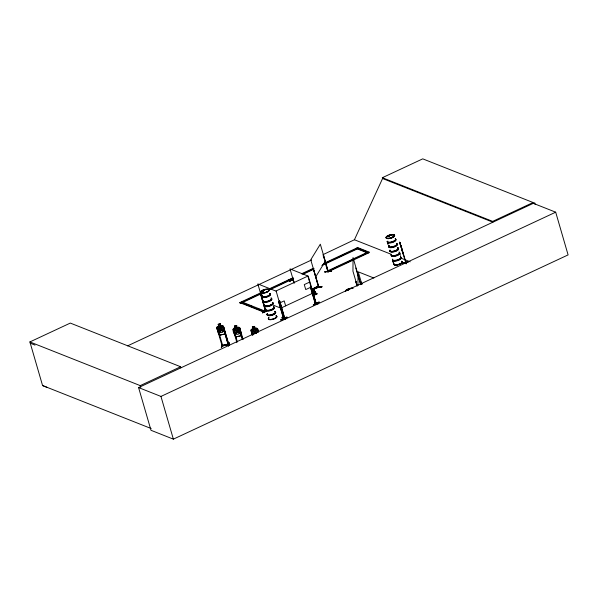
<?xml version="1.0" encoding="UTF-8"?>
<svg xmlns="http://www.w3.org/2000/svg" width="598" height="598" viewBox="0 0 598 598"><rect width="100%" height="100%" fill="white"/><g stroke="black" fill="none" stroke-linecap="round" stroke-linejoin="round"><path stroke-width="0.9" d="M357.94 285.56L358.015 274.632M224.908 333.998L224.998 331.793M225.072 331.785L224.983 334.058L219.713 335.201L218.345 333.25L216.708 327.599L217.283 326.687L218.733 326.373M241.233 335.687L241.323 333.482L239.701 327.883M282.024 317.919L282.249 317.418L282.024 317.934L285.493 319.212M285.672 318.809L282.256 317.77M289.738 281.434L289.828 280.619L287.825 280.365L289.724 280.268L289.738 281.434L290.142 280.23L292.183 280.29L290.142 280.23M290.187 281.217L290.247 280.582M287.825 280.365L289.895 280.425L290.299 279.206L290.307 280.387L292.183 280.29M289.895 280.425L289.851 279.416M290.307 280.387L290.299 279.206M318.906 287.018L313.696 269.945L318.502 287.294M327.682 271.328L328.175 271.029L328.167 271.948L323.339 254.584L322.95 254.883M327.898 271.948L369.243 252.625L369.086 252.094L357.694 247.579L323.548 263.516M327.719 271.432L328.354 271.649M221.312 347.475L222.359 344.695L221.335 347.438M221.552 347.087L222.254 344.336L221.694 347.408M321.821 286.958L315.176 287.967L315.176 287.466L321.814 286.435L321.821 286.958L315.176 287.922M315.251 287.788L321.888 286.763M321.814 286.487L315.176 287.511M217.283 326.687L222.501 325.551L223.428 326.179L228.847 344.612L222.09 346.078C221.185 344.919 223.241 345.083 222.777 345.936L217.762 328.765L217.119 328.99L217.762 328.765M220.356 323.817L218.121 324.273L218.816 326.456L217.911 327.368L219.047 331.292L220.662 332.735L222.755 332.279L223.383 330.358L222.247 326.433L220.916 325.97L220.303 323.899L218.21 324.355M220.968 325.917L222.501 325.551M219.713 335.201L218.419 333.221M223.428 326.179L228.772 344.657M223.196 327.674L223.839 327.45L223.196 327.674L228.227 344.777L223.218 327.584M221.851 345.487L222.546 345.233L222.695 345.973M222.62 345.218L227.988 344.239M222.665 345.39L228.69 343.895L228.002 344.149M229.109 342.848L228.533 345.921L229.572 343.125L229.146 342.871M228.533 345.921L229.213 343.11L228.578 345.853M241.398 333.505L241.308 335.747L236.046 336.891C234.491 334.671 231.987 330.948 233.609 328.377L235.059 328.063M233.609 328.377L238.826 327.27L239.761 327.868L243.124 339.485M234.095 330.455L233.452 330.679L234.095 330.455L237.294 341.652M236.688 325.506L234.446 325.992L235.149 328.145L234.237 329.057L235.38 332.981L236.987 334.424L239.08 333.968L239.716 332.047L238.572 328.123L237.249 327.659L236.696 325.476M237.294 327.607L238.834 327.241L239.761 327.839M239.529 329.363L240.164 329.139L239.529 329.363L242.504 339.619M252.326 326.874L254.569 326.388L252.326 326.874L253.029 329.057M251.945 331.464L251.332 331.598L251.945 331.464L252.939 334.88M252.932 329.005L251.489 329.289L250.906 330.231L252.311 335.074M252.386 335.052L250.996 330.216L251.541 329.356L256.699 328.235L257.641 328.758L258.5 332.025M257.902 331.987L257.432 330.186L258.044 330.051L258.545 331.763M258.044 330.051L257.409 330.275M405.481 261.999L405.758 262.821M254.688 333.893L255.099 332.406L256.265 333.549M254.001 333.781L254.516 332.054C250.607 329.79 253.178 328.653 254.86 331.456C254.86 328.235 257.566 328.362 255.443 331.838L256.49 332.832M401.856 261.408L401.826 261.296A4.448 1.54 -16.2 0 1 399.15 264.286A4.448 1.54 -16.2 0 1 393.761 264.099M262.993 290.912L263.703 290.576M263.09 290.576L263.793 290.546L262.888 290.942M263.554 290.822L263.86 290.419M266.828 291.749L266.805 291.824M347.625 289.955L348.029 289.492M348.679 289.507L348.186 289.671M348.866 289.761L348.507 289.507M388.82 236.27C387.728 236.875 388.588 235.193 388.461 236.285M388.423 235.859L389.477 235.941L388.483 236.404M388.296 235.904A4.41 1.532 -16.2 0 0 388.274 238.654A4.418 1.532 -16.2 0 0 394.68 235.657A4.41 1.532 -16.2 0 0 388.296 235.904A4.418 1.532 -16.2 0 0 388.266 238.647A4.41 1.532 -16.2 0 0 394.673 235.664A4.418 1.532 -16.2 0 0 388.289 235.889L388.633 236.098M389.223 235.776L388.797 236.21M391.81 237.541L392.139 237.518M392.295 237.144L392.176 237.114M284.626 317.553L283.841 317.8L284.499 317.486M315.512 303.844L310.347 286.734L315.251 303.844L315.079 303.193L315.729 302.917M391.144 254.247L354.42 239.761L382.578 178.51L382.339 177.711L422.749 158.851L533.087 202.528L533.319 203.327L555.692 212.185L568.1 254.905L173.368 439.149L150.995 430.291L138.587 387.571L533.319 203.327M264.593 305.047A4.448 1.54 -16.2 0 0 269.287 305.862A4.448 1.54 -16.2 0 0 272.456 302.678L272.411 302.476A4.448 1.54 -16.2 0 1 269.227 305.653A4.448 1.54 -16.2 0 1 264.533 304.838M313.928 269.907L313.539 270.206M324.886 272.172L324.796 271.806L331.621 270.984L324.983 272.008M315.714 276.874L325.282 261.289M312.986 294.508L314.279 293.79M317.142 293.872L315.707 293.17L317.187 293.805L314.6 295.061L312.971 294.448M233.108 329.334L233.654 328.466M265.43 310.9C266.222 310.594 266.267 312.007 265.572 311.483L260.848 294.313L266.185 311.521M265.617 311.528L260.646 294.41M266.125 311.521L262.515 312.754L265.49 311.326M315.31 303.821L315.849 303.567L307.865 276.097L276.104 290.92L284.08 318.629L283.474 318.622L278.563 301.504L283.833 318.741L283.288 317.979L283.915 317.972L283.295 317.994L283.654 317.859M283.863 317.994L283.362 318.136M316.23 303.582L308.239 276.127L290.008 268.913L294.141 282.981M327.891 271.081L327.861 272L324.961 261.812M263.516 290.456L262.701 290.83L263.24 290.92M266.402 292.011L266.648 291.764M266.94 292.026L266.514 292.003M388.401 235.911L388.169 236.337M388.917 235.836L388.752 236.068M389.328 236.016L388.864 235.724M392.168 237.249L392.318 237.174M348.29 289.537L347.939 289.918M272.456 302.633L272.471 302.61A4.448 1.54 -16.2 0 1 269.272 305.817A4.448 1.54 -16.2 0 1 264.578 305.002M313.741 290.045L313.92 294.545L316.267 293.88L313.928 289.978L313.868 294.321M313.92 294.545L313.703 290.09L315.998 294.156M253.036 329.027L252.117 329.976L253.26 333.901M315.467 302.954L315.871 303.089M316.26 303.612L316.065 302.932L315.153 303.149M284.715 318.233L279.774 301.1L279.117 301.302L279.774 301.1M315.998 303.627L310.736 286.487L312.5 292.557M262.993 290.493L262.701 290.964M318.57 286.651L318.756 287.272L310.751 259.786L320.319 244.201L328.317 271.679M222.112 345.988L228.81 344.508M310.347 286.734L311.005 286.524L316.013 303.694L313.008 294.283M293.827 282.854L293.027 279.296L294.343 282.884M293.341 279.416L292.818 279.393M310.736 286.487L311.05 286.606M265.572 311.08L262.709 312.829M265.624 311.334L262.657 312.761M314.309 302.812L318.009 304.038M315.281 303.238L316.095 302.954M280.911 319.721L286.876 316.97L287.137 317.359L281.202 320.147L280.94 319.758M361.551 284.043L361.252 282.219L362.067 284.072M281.015 320.072L286.98 317.261L281.045 320.05M361.05 282.316L361.566 282.338M319.123 302.184L313.188 305.055L319.04 301.93L319.317 302.341M47.309 387.474L42.57 385.546L29.9 341.936L70.302 323.077L180.641 366.753L180.746 367.897M127.598 345.853L311.625 259.958M323.443 254.442L354.479 239.731M260.93 293.924L240.628 303.403L239.962 303.141L239.805 302.603L260.952 292.736M269.414 288.789L293.095 277.734M301.556 273.787L313.397 268.255M293.057 278.847L291.689 278.556L293.655 278.264M240.987 302.595L242.145 302.057L264.936 311.08L265.093 311.61L263.935 312.149L241.144 303.134L240.987 302.595L263.778 311.618L264.936 311.08M239.805 302.603L240.471 302.872L260.773 293.394M270.079 289.051L292.915 278.391M302.222 274.048L314.062 268.517M322.853 264.451L357.2 248.387L357.357 248.918L321.829 265.497M270.229 289.582L293.072 278.922M303.223 274.183L313.367 269.451M289.634 281.075L290.09 280.866M367.262 252.371L327.562 270.901L328.227 271.163L369.086 252.094M309.577 282.129L304.285 284.603L305.735 289.582L311.027 287.115M311.977 289.043L317.762 286.345L318.428 286.606L311.812 289.694M311.969 290.232L318.584 287.137L318.495 286.375M281.067 308.007L312.829 293.184M313.023 294.44L314.294 293.842M29.9 341.936L140.238 385.613L180.641 366.753M382.339 177.711L492.677 221.387L533.087 202.528M138.587 387.571L160.959 396.429L555.692 212.185M283.901 317.77L284.304 318.42L279.244 301.347M388.491 235.918L389.111 235.732M263.673 290.867L263.172 291.017M347.999 289.484L348.582 289.439M348.126 289.454L347.647 290.015L348.29 289.948M284.282 318.42L284.618 318.143L279.655 301.056M263.284 290.351L263.06 290.927M348.35 289.716L347.827 289.761M348.387 289.851L347.961 289.993M399.92 242.952L399.763 242.16L406.072 263.83M400.398 244.358L400.137 243.752L400.413 244.694M400.981 246.578L400.615 245.008M401.916 249.897L400.884 245.89M401.55 248.619L403.224 254.023L399.688 242.183L400.75 245.8M405.736 261.872L405.579 262.201M402.282 263.18L409.211 261.528L402.387 263.524L402.282 263.165M402.364 263.441L409.182 261.423M265.736 311.02L265.729 310.766M355.825 267.986L360.609 284.685M355.735 281.651L355.967 281.359L356.991 285.986M236.629 325.589L234.536 326.045L235.156 328.115M219.758 335.089L224.915 333.968M236.083 336.779L241.241 335.657M256.467 333.198L254.374 333.654L253.238 329.73L255.331 329.274L256.243 332.413M263.284 290.374L263.688 290.336M265.886 311.625L257.835 283.93L276.067 291.144M283.811 318.719L283.519 317.859M222.15 346.093L216.79 327.614M324.781 271.813L331.524 271.148M388.707 236.292L388.199 236.247M315.281 293.596L316.215 293.655M291.689 278.556L293.588 278.459M290.209 280.028L292.078 279.931M288.303 280.141L289.791 280.066M276.336 315.923L276.373 316.05A4.448 1.54 -16.2 0 0 275.671 315.916M348.432 289.395L348.866 289.514M263.576 290.344L264.01 290.568M278.773 301.407L278.563 301.504M282.219 317.471L285.709 318.756M382.578 178.51L492.909 222.187L492.677 221.387M400.675 258.022L410.213 261.797M365.176 251.018L357.851 248.118L357.694 247.579M373.862 278.018L358.239 271.836L361.76 283.945M318.584 287.137L317.762 286.345M273.219 305.144L281.03 308.232M242.302 302.588L244.836 303.59M246.518 304.262L252.431 306.602M257.491 308.605L260.87 309.943M263.404 310.945L265.093 311.61M42.57 385.546L151.182 428.542M30.259 343.185L35.005 345.106M257.633 328.78L256.706 328.16L255.174 328.519L254.569 326.388M234.745 334.91L236.075 336.809M314.085 290.023L316.267 293.88M314.017 289.97L315.856 293.551M313.928 289.978L315.011 292.871M313.957 290.105L315.482 294.425M400.54 244.761L400.937 246.055M405.87 262.313L406.236 263.539M401.669 249L401.886 249.725M402.581 252.177L403.149 254.045L402.521 251.937M405.631 262.38L405.997 263.606M402.013 250.188L402.379 251.407L402.29 250.726M400.256 244.141L400.212 243.73M400.563 244.829L401.385 247.647M401.49 247.983L402.671 252.207M534.649 202.632L535.158 204.396M400.959 245.427L406.311 263.763M399.853 253.44L400.436 255.406M392.677 260.317L393.746 263.995A4.41 1.532 -16.2 0 0 399.113 264.174A4.41 1.532 -16.2 0 0 401.707 261.191M392.662 260.317L393.768 264.099M361.356 282.435L361.865 284.17M360.848 284.618L353.044 257.544L352.955 271.208L357.23 285.919M355.728 281.419L356.991 285.754M323.197 255.75L323.952 258.351M285.65 305.862L284.2 300.884L280.066 302.812L281.516 307.798M263.778 311.618L263.935 312.149M257.432 330.186L257.925 331.89M257.364 332.174L256.452 329.035L255.129 328.579L254.516 326.471M251.967 331.367L252.961 334.783M240.471 302.872L240.628 303.403M239.551 329.274L242.526 339.522M233.033 329.289L236.928 342.647M220.363 323.787L220.916 325.97M222.008 345.323L222.187 345.958M160.959 396.429L173.368 439.149M140.238 385.613L140.754 387.392M313.86 290.135L314.854 294.605M313.823 290.008L314.324 292.265M313.763 290.142L314.279 294.65M271.283 298.694A4.425 1.54 -16.2 0 1 268.121 301.863A4.425 1.54 -16.2 0 1 263.449 301.056M271.26 298.395A4.5 1.562 -16.2 0 1 268.054 301.616A4.5 1.562 -16.2 0 1 263.307 300.787M272.337 302.386A4.41 1.532 -16.2 0 1 269.19 305.541A4.41 1.532 -16.2 0 1 264.533 304.733M269.892 293.678A4.5 1.562 -16.2 0 1 266.117 297.057A4.5 1.562 -16.2 0 1 262.373 295.576M271.058 297.901A4.44 1.54 -16.2 0 1 267.897 301.078A4.44 1.54 -16.2 0 1 263.21 300.263M269.922 293.977A4.44 1.54 -16.2 0 1 266.753 297.154A4.44 1.54 -16.2 0 1 262.074 296.339M271.193 298.148A4.5 1.562 -16.2 0 1 267.979 301.37A4.5 1.562 -16.2 0 1 263.232 300.547M269.825 293.439A4.5 1.562 -16.2 0 1 266.043 296.817A4.5 1.562 -16.2 0 1 262.298 295.33M270.109 293.469A4.425 1.54 -16.2 0 1 265.407 296.638A4.425 1.54 -16.2 0 1 262.275 295.053M275.185 312.134A4.425 1.54 -16.2 0 1 272.023 315.303A4.425 1.54 -16.2 0 1 267.351 314.488M274.475 311.67A4.5 1.562 -16.2 0 1 272.516 314.869A4.5 1.562 -16.2 0 1 267.209 314.227M276.777 316.357A4.448 1.54 -16.2 0 1 272.053 319.541A4.448 1.54 -16.2 0 1 268.913 317.949M276.239 315.819A4.41 1.532 -16.2 0 1 272.539 319.13A4.41 1.532 -16.2 0 1 268.868 317.68M273.794 307.118A4.5 1.562 -16.2 0 1 270.588 310.34A4.5 1.562 -16.2 0 1 265.841 309.51M274.968 311.341A4.44 1.54 -16.2 0 1 271.798 314.518A4.44 1.54 -16.2 0 1 267.112 313.703M273.824 307.417A4.44 1.54 -16.2 0 1 271.208 310.414A4.44 1.54 -16.2 0 1 265.826 310.227M275.095 311.588A4.5 1.562 -16.2 0 1 271.32 314.967A4.5 1.562 -16.2 0 1 267.575 313.487M273.727 306.871A4.5 1.562 -16.2 0 1 270.513 310.093A4.5 1.562 -16.2 0 1 265.766 309.271M273.585 306.625A4.425 1.54 -16.2 0 1 270.431 309.801A4.425 1.54 -16.2 0 1 265.751 308.987M272.539 303.081A4.41 1.532 -16.2 0 1 269.937 306.064A4.41 1.532 -16.2 0 1 264.593 305.877M272.501 302.827A4.448 1.54 -16.2 0 1 269.324 306.012A4.448 1.54 -16.2 0 1 264.637 305.197M276.732 316.2A4.448 1.54 -16.2 0 1 272.008 319.384A4.448 1.54 -16.2 0 1 268.868 317.792M345.651 291.473A4.418 1.532 -16.2 0 1 347.647 289.178A4.418 1.532 -16.2 0 1 352.798 288.131M345.629 291.488A4.41 1.532 -16.2 0 1 348.268 289.365A4.41 1.532 -16.2 0 1 352.902 288.535M345.666 291.63A4.448 1.54 -16.2 0 1 347.677 289.32A4.448 1.54 -16.2 0 1 352.857 288.273M396.758 244.066A4.44 1.54 -16.2 0 1 393.596 247.243A4.44 1.54 -16.2 0 1 388.909 246.428M396.728 243.767A4.5 1.562 -16.2 0 1 392.953 247.146A4.5 1.562 -16.2 0 1 389.208 245.658M397.902 247.998A4.44 1.54 -16.2 0 1 394.74 251.175A4.448 1.54 -16.2 0 1 390.053 250.375M390.053 250.36A4.44 1.54 -16.2 0 0 394.74 251.175A4.448 1.54 -16.2 0 0 397.917 248.013M397.805 247.759A4.41 1.532 -16.2 0 1 394.658 250.913A4.41 1.532 -16.2 0 1 390.008 250.106M397.872 247.856A4.448 1.54 -16.2 0 1 394.695 251.033A4.448 1.54 -16.2 0 1 390.008 250.218M395.36 239.051A4.5 1.562 -16.2 0 1 392.153 242.272A4.5 1.562 -16.2 0 1 387.399 241.443M395.39 239.35A4.44 1.54 -16.2 0 1 391.668 242.683A4.44 1.54 -16.2 0 1 387.967 241.218M396.661 243.521A4.5 1.562 -16.2 0 1 392.886 246.899A4.5 1.562 -16.2 0 1 389.141 245.419M395.158 238.557A4.44 1.54 -16.2 0 1 392.542 241.555A4.44 1.54 -16.2 0 1 387.16 241.368M396.952 243.55A4.44 1.54 -16.2 0 1 392.804 246.608A4.44 1.54 -16.2 0 1 388.678 245.636M395.719 239.088A4.5 1.562 -16.2 0 1 391.511 242.183A4.5 1.562 -16.2 0 1 387.332 241.203M400.638 257.207A4.5 1.562 -16.2 0 1 397.984 260.242A4.5 1.562 -16.2 0 1 392.527 260.055M393.955 263.815A4.448 1.54 -16.2 0 0 398.649 264.63A4.44 1.54 -16.2 0 0 401.811 261.461A4.448 1.54 -16.2 0 1 398.649 264.63A4.44 1.54 -16.2 0 1 393.962 263.823M399.262 252.491A4.5 1.562 -16.2 0 1 396.055 255.712A4.5 1.562 -16.2 0 1 391.309 254.883M400.436 256.714A4.44 1.54 -16.2 0 1 397.266 259.891A4.44 1.54 -16.2 0 1 392.587 259.076M399.292 252.79A4.44 1.54 -16.2 0 1 396.13 255.966A4.44 1.54 -16.2 0 1 391.443 255.152M400.563 256.961A4.5 1.562 -16.2 0 1 397.356 260.182A4.5 1.562 -16.2 0 1 392.609 259.36M399.195 252.244A4.5 1.562 -16.2 0 1 395.988 255.466A4.5 1.562 -16.2 0 1 391.234 254.643M399.068 251.997A4.44 1.54 -16.2 0 1 395.898 255.174A4.44 1.54 -16.2 0 1 391.212 254.359M398.006 248.454A4.41 1.532 -16.2 0 1 394.859 251.616A4.41 1.532 -16.2 0 1 390.21 250.801M397.969 248.2A4.448 1.54 -16.2 0 1 394.8 251.384A4.448 1.54 -16.2 0 1 390.105 250.569M401.086 257.783A4.44 1.54 -16.2 0 1 396.937 260.833A4.44 1.54 -16.2 0 1 392.811 259.868M223.428 331.337L222.695 331.569L220.886 329.804C220.752 333.25 218.165 333.049 220.311 329.453C216.401 327.181 218.965 326.052 220.655 328.855C220.655 325.633 223.353 325.753 221.23 329.236L223.428 331.337M239.761 333.026L239.021 333.258L237.219 331.494C237.085 334.94 234.498 334.738 236.636 331.143C232.727 328.87 235.298 327.741 236.98 330.545C236.987 327.323 239.686 327.442 237.563 330.926L239.761 333.026M220.034 324.303L218.689 324.594L218.898 325.297L220.243 325.006L220.034 324.303M221.125 326.672L219.032 327.128L220.169 331.053L222.262 330.597L221.125 326.672M236.367 325.992L235.021 326.284L235.223 326.986L236.569 326.695L236.367 325.992M237.451 328.362L235.358 328.818L236.502 332.742L238.595 332.286L237.451 328.362M254.247 326.904L252.902 327.196L253.104 327.898L254.449 327.607L254.247 326.904M367.927 252.633L356.535 248.118L356.692 248.656L368.084 253.163L367.927 252.633M387.967 244.119L387.399 242.16L387.96 244.126M262.679 292.908A4.448 1.54 -16.2 0 0 269.122 289.895A4.448 1.54 -16.2 0 0 262.694 290.135A4.448 1.54 -16.2 0 0 262.679 292.908M262.806 293.282A4.41 1.532 -16.2 0 0 269.197 290.292A4.41 1.532 -16.2 0 0 262.821 290.531A4.41 1.532 -16.2 0 0 262.806 293.282M262.724 293.065A4.448 1.54 -16.2 0 0 269.167 290.052A4.448 1.54 -16.2 0 0 262.739 290.292A4.448 1.54 -16.2 0 0 262.724 293.065M388.147 238.281A4.448 1.54 -16.2 0 0 394.59 235.268A4.448 1.54 -16.2 0 0 388.162 235.507A4.448 1.54 -16.2 0 0 388.147 238.281M388.192 238.43A4.448 1.54 -16.2 0 0 394.635 235.425A4.448 1.54 -16.2 0 0 388.207 235.664A4.448 1.54 -16.2 0 0 388.192 238.43"/></g></svg>
